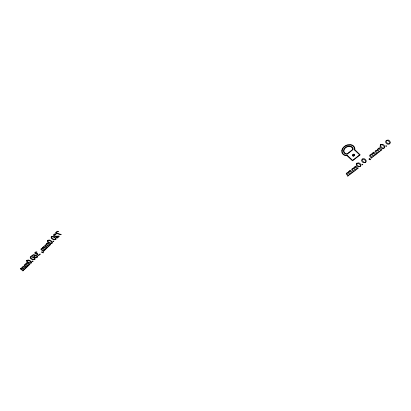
<?xml version="1.0" encoding="UTF-8"?>
<svg xmlns="http://www.w3.org/2000/svg" width="411" height="411" viewBox="0 0 411 411"><rect width="100%" height="100%" fill="white"/><g stroke="black" fill="none" stroke-linecap="round" stroke-linejoin="round"><path stroke-width="0.62" d="M354.374 149.907L354.41 148.561A6.386 4.937 -25.6 0 0 350.747 145.042L347.583 145.191A6.386 4.937 -25.6 0 0 342.651 149.121L342.209 151.829A6.386 4.937 -25.6 0 0 345.887 155.291L347.418 155.394M347.352 155.389L352.592 160.331L359.599 154.855L354.374 149.845M341.782 150.508L341.772 151.947A6.848 5.292 -25.6 0 0 345.713 155.656L347.09 155.748L352.499 160.845L360.211 154.829L354.816 149.65L354.847 148.443A6.848 5.292 -25.6 0 0 350.922 144.667L347.526 144.826A6.848 5.292 -25.6 0 0 342.24 149.044L341.782 150.508M42.872 247.653L42.867 248.167L45.087 249.446C46.587 248.557 43.89 251.255 44.568 249.945L42.518 248.634L41.583 248.891L41.516 249.379L43.813 250.705C45.22 249.837 42.59 252.436 43.294 251.219L40.956 249.616L41.028 248.871L42.374 248.475L42.307 247.643L43.602 247.227C42.056 247.011 44.902 245.963 44.013 246.805L46.505 248.198C47.804 247.365 45.159 249.95 45.929 248.727L43.813 247.381L42.872 247.653M26.72 260.333L26.71 261.576L27.969 262.65L29.361 263.22L31.395 262.958L31.544 261.905L30.131 260.62L28.441 259.978L26.72 260.333M46.684 244.011L46.674 244.524L48.894 245.819C50.409 244.92 47.681 247.643 48.375 246.317L46.32 244.997L45.38 245.254L45.308 245.752L47.609 247.088C49.027 246.215 46.371 248.83 47.085 247.602L44.748 245.989L44.82 245.233L46.176 244.838L46.114 243.995L47.414 243.579C45.862 243.358 48.724 242.3 47.83 243.153L50.322 244.56C51.632 243.723 48.966 246.323 49.741 245.09L47.625 243.733L46.684 244.011M30.27 256.921L30.25 258.18L31.513 259.259L32.906 259.834L34.95 259.572L35.105 258.509L33.692 257.214L31.996 256.562L30.27 256.921M352.648 149.034L352.638 149.46L347.064 153.863L346.581 153.827A4.547 3.514 -25.6 0 1 344.048 150.061A4.547 3.514 -25.6 0 1 348.564 146.491A4.547 3.514 -25.6 0 1 352.648 149.034M353.085 148.916L353.07 149.568L347.151 154.243L346.406 154.197A5.004 3.869 -25.6 0 1 343.617 150.046A5.004 3.869 -25.6 0 1 348.595 146.111A5.004 3.869 -25.6 0 1 353.085 148.916M47.512 240.358L47.46 241.668L48.719 242.798L50.121 243.404L52.207 243.132L52.392 242.028L50.985 240.671L49.274 239.988L47.512 240.358M51.236 236.777L51.18 238.103L52.438 239.243L53.841 239.854L55.932 239.582L56.127 238.467L54.72 237.096L53.009 236.407L51.236 236.777M20.601 268.445L20.55 269.154L22.888 270.669C22.23 271.83 24.732 269.349 23.381 270.181L21.089 268.928L21.146 268.46L22.055 268.213L24.1 269.457C23.473 270.705 26.037 268.126 24.588 268.984L22.384 267.772L22.379 267.284L23.288 267.022L25.395 268.296C24.681 269.457 27.198 266.991 25.944 267.792C25.133 267.201 22.245 265.306 23.078 266.878L21.824 267.273L21.906 268.064L20.601 268.445M24.218 264.977L24.167 265.691L26.504 267.222C25.836 268.393 28.359 265.891 26.998 266.729L24.711 265.465L24.768 264.992L25.682 264.746L27.727 265.999C27.09 267.258 29.679 264.658 28.22 265.521L26.016 264.299L26.011 263.805L26.926 263.543L29.032 264.828C28.308 265.999 30.851 263.518 29.587 264.319C29.273 264.032 25.39 261.468 26.715 263.394L25.451 263.795L25.533 264.597L24.218 264.977M36.574 253.7L36.533 254.234L37.165 254.99L38.629 255.303L40.396 254.173L39.841 253.926L39.518 254.815L38.716 255.097L37.869 254.856L37.37 254.368L37.786 253.284L36.666 253.536L35.403 252.873L35.603 252.39L37.067 252.066L35.901 251.933L35.007 252.323L34.73 253.017L35.187 253.582L36.574 253.7M356.979 163.331L356.856 164.595L357.724 165.602L359.08 166.563L360.185 166.409L360.375 165.165L359.579 164.21L358.484 163.367L356.979 163.331M362.307 159.196L362.178 160.475L363.041 161.492L364.398 162.463L365.502 162.304L365.703 161.05L364.917 160.085L363.817 159.237L362.307 159.196M380.833 144.826L380.673 146.146L381.521 147.2L382.877 148.207L383.997 148.047L384.234 146.748L383.453 145.751L382.364 144.872L380.833 144.826M386.381 140.526L386.212 141.857L387.054 142.925L388.405 143.937L389.536 143.778L389.777 142.468L389.006 141.461L387.917 140.572L386.381 140.526M37.411 256.397L37.211 257.43L36.009 257.825L34.637 257.456L33.841 256.613L34.098 255.806L35.017 255.375C33.728 254.219 28.883 256.86 33.604 254.686L36.286 255.231L37.411 256.397M56.256 237.656L57.437 238.046C62.313 234.388 56.692 237.111 54.75 235.765L54.185 235.118L54.396 234.511L56.137 234.208L54.648 233.951L53.718 234.373L53.409 235.231L54.031 236.006L55.367 236.387L58.377 236.335L56.846 237.676L56.256 237.656M58.439 231.563L57.237 231.922L56.163 232.955L61.265 234.506L60.936 234.815L55.259 233.022L57.129 231.229L58.439 231.563M349.499 170.796L349.874 171.187L348.389 171.654L348.091 172.63L346.555 173.072L346.16 173.94L347.834 175.831C346.576 177.233 350.372 174.279 348.579 175.245L346.827 173.673L347.11 173.103L348.168 172.81L349.674 174.362C348.4 175.877 352.314 172.81 350.408 173.791L348.728 172.271L348.954 171.675L350.023 171.372L351.575 172.959C350.259 174.367 354.061 171.423 352.386 172.353L350.655 170.976L350.763 170.267L349.499 170.796M354.945 166.578L355.32 166.974L353.825 167.447L353.517 168.428L351.975 168.875L351.575 169.753L353.239 171.664C351.965 173.082 355.798 170.097 353.989 171.068L352.248 169.481L352.535 168.906L353.599 168.613L355.099 170.18C353.804 171.711 357.76 168.618 355.839 169.604L354.159 168.068L354.395 167.467L355.469 167.159L357.015 168.767C355.685 170.185 359.522 167.21 357.837 168.15L356.106 166.763L356.219 166.044L354.945 166.578M41.717 251.958L41.958 252.688C45.955 252.796 41.485 252.95 42.487 252.364L42.4 251.907L41.717 251.958M373.003 152.599L373.373 153.01L371.847 153.493L371.513 154.505L369.941 154.968L369.515 155.872L371.154 157.85C369.833 159.309 373.784 156.237 371.929 157.238L370.203 155.594L370.506 154.998L371.59 154.7L373.075 156.319C371.724 157.896 375.803 154.711 373.84 155.728L372.171 154.135L372.423 153.514L373.517 153.2L375.048 154.865C373.666 156.329 377.622 153.267 375.89 154.228L374.174 152.794L374.303 152.049L373.003 152.599M378.67 148.212L379.04 148.623L377.504 149.111L377.164 150.138L375.582 150.601L375.145 151.515L376.779 153.514C375.438 154.988 379.425 151.89 377.56 152.897L375.834 151.233L376.147 150.632L377.236 150.334L378.716 151.972C377.349 153.56 381.47 150.349 379.487 151.371L377.827 149.763L378.079 149.136L379.183 148.818L380.709 150.498C379.307 151.978 383.304 148.885 381.557 149.861L379.846 148.407L379.98 147.657L378.67 148.212M33.003 261.283L32.628 261.637L32.094 261.329L32.469 260.98L33.003 261.283M53.055 241.175L53.158 241.663L53.81 241.627L53.707 241.134L53.055 241.175M356.825 163.213L356.198 164.744L356.984 166.08L358.14 166.799L360.365 166.506L361.033 165.222L360.2 163.624L358.767 162.807L356.825 163.213M362.153 159.078L361.516 160.624L362.291 161.97L363.452 162.699L365.687 162.407L366.365 161.107L365.543 159.494L364.11 158.667L362.153 159.078M380.684 144.703L380 146.301L380.756 147.693L381.906 148.453L384.182 148.15L384.902 146.809L384.105 145.14L382.672 144.282L380.684 144.703M386.227 140.403L385.533 142.011L386.283 143.418L387.434 144.184L389.715 143.881L390.45 142.53L389.659 140.839L388.231 139.976L386.227 140.403M369.181 158.728L369.078 159.617L370.66 159.751L369.484 159.525L369.905 158.672L369.181 158.728M362.076 164.23L361.88 164.523L362.281 164.909L362.841 164.477L362.076 164.23M385.991 145.782L385.785 146.085L386.181 146.486L386.761 146.039L385.991 145.782M35.403 255.503L34.611 255.786L34.632 256.649L36.235 257.533L36.98 257.343L36.975 256.551L35.403 255.503M55.716 239.495L54.689 239.639L52.993 238.827L51.776 237.964L51.432 236.875L52.932 236.895L54.324 237.609L55.454 238.426L55.716 239.495M51.992 243.045L50.964 243.189L49.274 242.387L48.051 241.534L47.707 240.456L49.202 240.471L50.589 241.18L51.724 241.987L51.992 243.045M34.735 259.49L33.728 259.629L32.048 258.863L30.83 258.046L30.465 257.014L31.935 257.029L33.317 257.702L34.447 258.473L34.735 259.49M31.179 262.876L30.183 263.014L28.503 262.259L27.285 261.447L26.915 260.425L28.38 260.435L29.762 261.108L30.892 261.869L31.179 262.876M353.296 156.144A1.223 0.94 -25.5 0 0 354.616 154.634A1.223 0.94 -25.5 0 0 352.612 154.67A1.223 0.94 -25.5 0 0 353.296 156.144M353.373 155.774A0.765 0.586 -25.5 0 0 354.205 154.824A0.765 0.586 -25.5 0 0 352.946 154.849A0.765 0.586 -25.5 0 0 353.373 155.774"/></g></svg>
